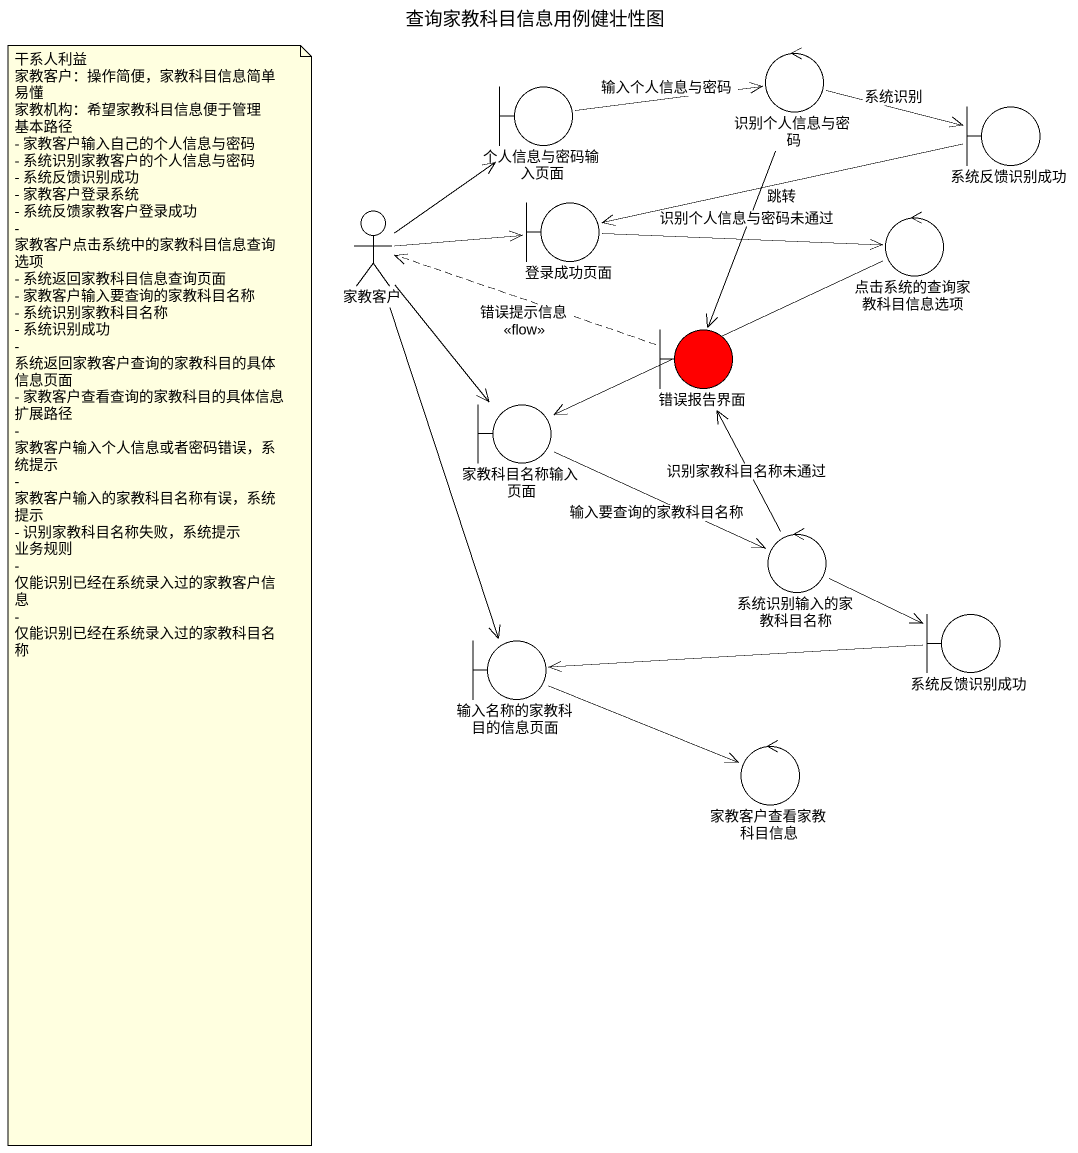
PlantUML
@startuml
title 查询家教科目信息用例健壮性图
control 识别个人信息与密码
boundary 个人信息与密码输入页面
boundary 系统反馈识别成功
actor 家教客户
boundary 登录成功页面
control 点击系统的查询家教科目信息选项
boundary 错误报告界面 #FF0000
boundary 家教科目名称输入页面
control 系统识别输入的家教科目名称
boundary 输入名称的家教科目的信息页面
boundary "系统反馈识别成功" as 系统反馈识别成功_2
control 家教客户查看家教科目信息
识别个人信息与密码 -right-> 系统反馈识别成功 : 系统识别
识别个人信息与密码 --> 错误报告界面 : 识别个人信息与密码未通过
个人信息与密码输入页面 -right-> 识别个人信息与密码 : 输入个人信息与密码
系统反馈识别成功 -left-> 登录成功页面 : 跳转
家教客户 -up-> 个人信息与密码输入页面
家教客户 -right-> 登录成功页面
家教客户 --> 家教科目名称输入页面
家教客户 --> 输入名称的家教科目的信息页面
登录成功页面 -right-> 点击系统的查询家教科目信息选项
点击系统的查询家教科目信息选项 -left-> 家教科目名称输入页面
错误报告界面 .left.> 家教客户 : 错误提示信息\n<<flow>>
家教科目名称输入页面 -right-> 系统识别输入的家教科目名称 : 输入要查询的家教科目名称
系统识别输入的家教科目名称 -up-> 错误报告界面 : 识别家教科目名称未通过
系统识别输入的家教科目名称 -right-> 系统反馈识别成功_2
输入名称的家教科目的信息页面 -right-> 家教客户查看家教科目信息
系统反馈识别成功_2 -left-> 输入名称的家教科目的信息页面
note as N1
  干系人利益
  家教客户：操作简便，家教科目信息简单易懂
  家教机构：希望家教科目信息便于管理
  基本路径
  - 家教客户输入自己的个人信息与密码
  - 系统识别家教客户的个人信息与密码
  - 系统反馈识别成功
  - 家教客户登录系统
  - 系统反馈家教客户登录成功
  - 家教客户点击系统中的家教科目信息查询选项
  - 系统返回家教科目信息查询页面
  - 家教客户输入要查询的家教科目名称
  - 系统识别家教科目名称
  - 系统识别成功
  - 系统返回家教客户查询的家教科目的具体信息页面
  - 家教客户查看查询的家教科目的具体信息
  扩展路径
  - 家教客户输入个人信息或者密码错误，系统提示
  - 家教客户输入的家教科目名称有误，系统提示
  - 识别家教科目名称失败，系统提示
  业务规则
  - 仅能识别已经在系统录入过的家教客户信息
  - 仅能识别已经在系统录入过的家教科目名称
end note
@enduml
